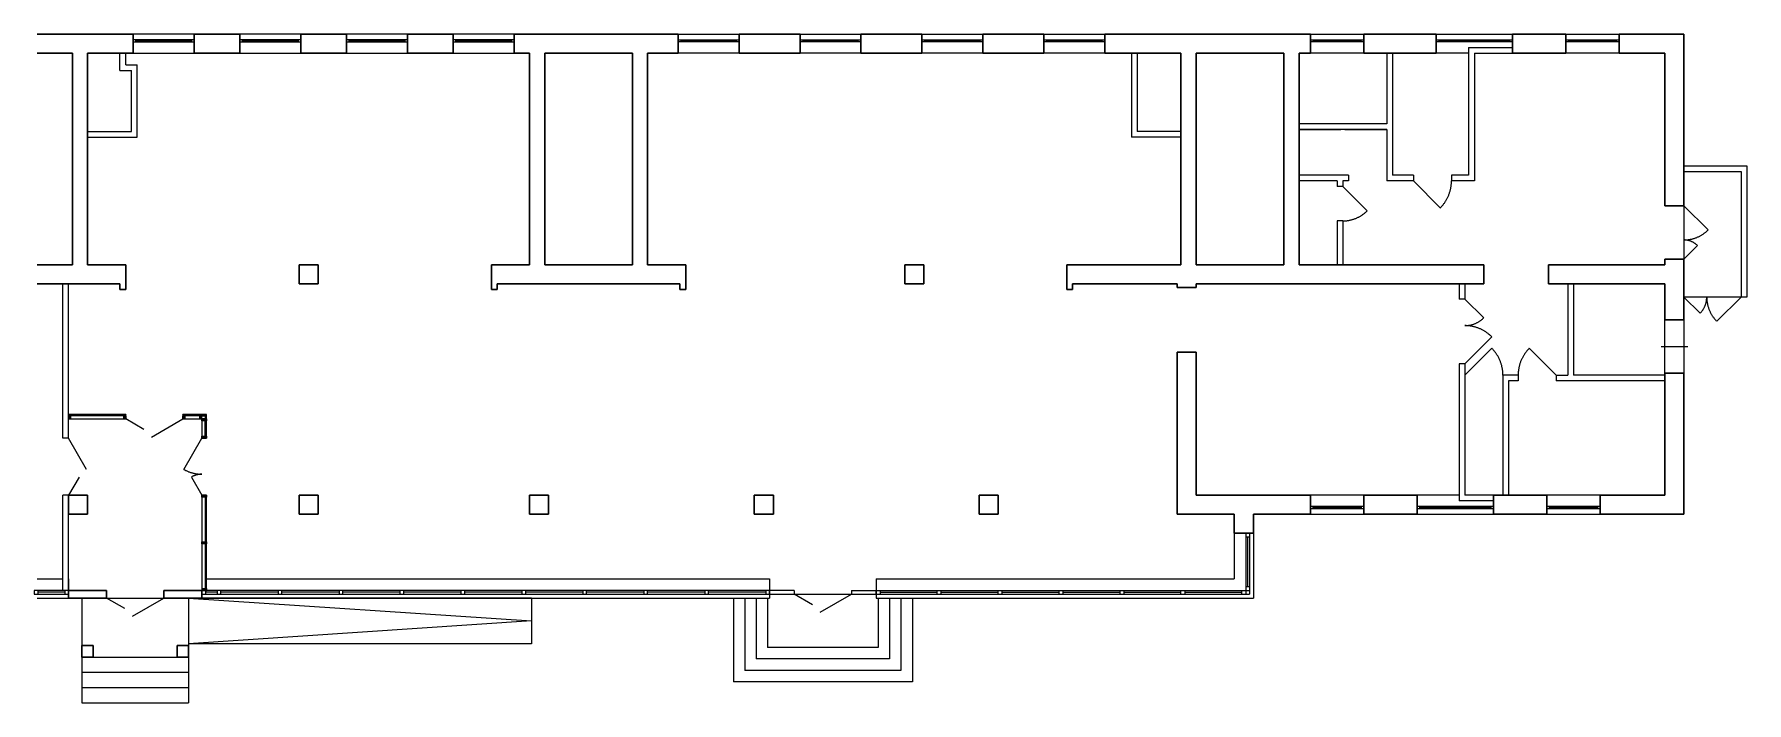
# Model space of a CAD drawing. Header units: metres. Extents: x 21.8 to 66.8, y 7.3 to 24.9.
import ezdxf

# ---------------------------------------------------------------- set-up
doc = ezdxf.new("R2010")
doc.units = ezdxf.units.M
doc.header["$MEASUREMENT"] = 0

msp = doc.modelspace()

# ---------------------------------------------------------------- linework, layer by layer
at = {"color": 18, "lineweight": 30, "true_color": 0x000000}
for p, q in [((21.911, 24.874), (24.431, 24.874)), ((24.431, 24.374), (24.431, 24.874)), ((26.031, 24.374), (26.031, 24.874)), ((27.231, 24.374), (27.231, 24.874)), ((28.831, 24.374), (28.831, 24.874)), ((30.031, 24.374), (30.031, 24.874)), ((31.631, 24.374), (31.631, 24.874)), ((32.831, 24.374), (32.831, 24.874)), ((34.431, 24.374), (34.431, 24.874)), ((34.431, 24.874), (38.731, 24.874)), ((38.731, 24.374), (38.731, 24.874)), ((40.331, 24.374), (40.331, 24.874)), ((41.931, 24.374), (41.931, 24.874)), ((43.531, 24.374), (43.531, 24.874)), ((45.131, 24.374), (45.131, 24.874)), ((46.731, 24.374), (46.731, 24.874)), ((48.331, 24.374), (48.331, 24.874)), ((52.331, 24.874), (49.931, 24.874)), ((49.931, 24.374), (49.931, 24.874)), ((55.331, 24.374), (55.331, 24.874)), ((56.731, 24.374), (56.731, 24.874)), ((58.631, 24.874), (56.731, 24.874)), ((58.631, 24.374), (58.631, 24.874)), ((60.631, 24.374), (60.631, 24.874)), ((62.031, 24.874), (60.631, 24.874)), ((62.031, 24.374), (62.031, 24.874)), ((63.431, 24.374), (63.431, 24.874)), ((65.131, 24.874), (65.131, 20.374)), ((21.911, 24.374), (22.831, 24.374)), ((22.831, 24.374), (22.831, 18.824)), ((23.231, 24.374), (23.231, 18.824)), ((23.231, 24.374), (24.431, 24.374)), ((34.431, 24.374), (34.831, 24.374)), ((35.231, 24.374), (35.231, 18.824)), ((35.231, 24.374), (37.531, 24.374)), ((37.531, 24.374), (37.531, 18.824)), ((37.931, 24.374), (37.931, 18.824)), ((38.731, 24.374), (37.931, 24.374)), ((51.931, 24.374), (49.931, 24.374)), ((51.931, 24.374), (51.931, 18.824)), ((52.331, 24.374), (52.331, 18.824)), ((54.631, 24.374), (54.631, 18.824)), ((55.031, 24.374), (55.031, 18.824)), ((58.631, 24.374), (56.731, 24.374)), ((62.031, 24.374), (60.631, 24.374)), ((64.631, 24.374), (64.631, 20.374)), ((65.131, 20.374), (64.631, 20.374)), ((65.131, 18.974), (64.631, 18.974)), ((64.631, 18.974), (64.631, 18.824)), ((65.131, 18.974), (65.131, 17.374)), ((54.631, 18.824), (52.331, 18.824)), ((59.881, 18.824), (55.031, 18.824)), ((64.631, 18.824), (61.581, 18.824)), ((51.831, 18.324), (51.831, 18.224)), ((52.331, 18.324), (52.331, 18.224)), ((59.881, 18.324), (52.331, 18.324)), ((64.631, 18.324), (61.581, 18.324)), ((64.631, 18.324), (64.631, 17.374)), ((65.131, 17.374), (64.631, 17.374)), ((51.831, 16.524), (51.831, 12.274)), ((52.331, 16.524), (52.331, 12.774)), ((65.131, 15.974), (64.631, 15.974)), ((64.631, 15.974), (64.631, 12.774)), ((55.331, 12.774), (52.331, 12.774)), ((55.331, 12.774), (55.331, 12.274)), ((56.731, 12.774), (56.731, 12.274)), ((58.131, 12.774), (56.731, 12.774)), ((58.131, 12.774), (58.131, 12.274)), ((60.131, 12.774), (60.131, 12.274)), ((61.531, 12.774), (60.131, 12.774)), ((61.531, 12.774), (61.531, 12.274)), ((64.631, 12.774), (62.931, 12.774)), ((62.931, 12.774), (62.931, 12.274)), ((53.331, 12.274), (51.831, 12.274)), ((55.331, 12.274), (53.831, 12.274)), ((53.831, 12.274), (53.831, 11.774)), ((58.131, 12.274), (56.731, 12.274)), ((61.531, 12.274), (60.131, 12.274)), ((65.131, 12.274), (62.931, 12.274))]:
    msp.add_line(p, q, dxfattribs=at)
at = {"color": 18, "linetype": 'Continuous', "lineweight": 0, "true_color": 0x000000}
for p, q in [((26.031, 24.874), (24.431, 24.874)), ((24.431, 24.874), (24.431, 24.374)), ((26.031, 24.724), (24.431, 24.724)), ((26.031, 24.374), (26.031, 24.874)), ((28.831, 24.874), (27.231, 24.874)), ((27.231, 24.874), (27.231, 24.374)), ((28.831, 24.724), (27.231, 24.724)), ((28.831, 24.374), (28.831, 24.874)), ((31.631, 24.874), (30.031, 24.874)), ((30.031, 24.874), (30.031, 24.374)), ((31.631, 24.724), (30.031, 24.724)), ((31.631, 24.374), (31.631, 24.874)), ((34.431, 24.874), (32.831, 24.874)), ((32.831, 24.874), (32.831, 24.374)), ((34.431, 24.724), (32.831, 24.724)), ((34.431, 24.374), (34.431, 24.874)), ((38.731, 24.374), (38.731, 24.874)), ((38.731, 24.874), (40.331, 24.874)), ((38.731, 24.724), (40.331, 24.724)), ((40.331, 24.874), (40.331, 24.374)), ((41.931, 24.374), (41.931, 24.874)), ((41.931, 24.874), (43.531, 24.874)), ((41.931, 24.724), (43.531, 24.724)), ((43.531, 24.874), (43.531, 24.374)), ((45.131, 24.374), (45.131, 24.874)), ((45.131, 24.874), (46.731, 24.874)), ((45.131, 24.724), (46.731, 24.724)), ((46.731, 24.874), (46.731, 24.374)), ((48.331, 24.374), (48.331, 24.874)), ((48.331, 24.874), (49.931, 24.874)), ((48.331, 24.724), (49.931, 24.724)), ((49.931, 24.874), (49.931, 24.374)), ((55.331, 24.374), (55.331, 24.874)), ((55.331, 24.874), (56.731, 24.874)), ((55.331, 24.724), (56.731, 24.724)), ((56.731, 24.874), (56.731, 24.374)), ((58.631, 24.374), (58.631, 24.874)), ((58.631, 24.874), (60.631, 24.874)), ((58.631, 24.724), (60.631, 24.724)), ((60.631, 24.724), (60.631, 24.674)), ((62.031, 24.374), (62.031, 24.874)), ((62.031, 24.874), (63.431, 24.874)), ((62.031, 24.724), (63.431, 24.724)), ((63.431, 24.874), (63.431, 24.374)), ((24.431, 24.674), (26.031, 24.674)), ((24.431, 24.374), (26.031, 24.374)), ((24.431, 24.374), (24.431, 24.374)), ((24.501, 24.699), (25.961, 24.699)), ((27.231, 24.674), (28.831, 24.674)), ((27.231, 24.374), (28.831, 24.374)), ((27.231, 24.374), (27.231, 24.374)), ((27.301, 24.699), (28.761, 24.699)), ((30.031, 24.674), (31.631, 24.674)), ((30.031, 24.374), (31.631, 24.374)), ((30.031, 24.374), (30.031, 24.374)), ((30.101, 24.699), (31.561, 24.699)), ((32.831, 24.674), (34.431, 24.674)), ((32.831, 24.374), (34.431, 24.374)), ((32.831, 24.374), (32.831, 24.374)), ((32.901, 24.699), (34.361, 24.699)), ((40.331, 24.674), (38.731, 24.674)), ((40.331, 24.374), (38.731, 24.374)), ((40.261, 24.699), (38.801, 24.699)), ((40.331, 24.374), (40.331, 24.374)), ((43.531, 24.674), (41.931, 24.674)), ((43.531, 24.374), (41.931, 24.374)), ((43.461, 24.699), (42.001, 24.699)), ((43.531, 24.374), (43.531, 24.374)), ((46.731, 24.674), (45.131, 24.674)), ((46.731, 24.374), (45.131, 24.374)), ((46.661, 24.699), (45.201, 24.699)), ((46.731, 24.374), (46.731, 24.374)), ((49.931, 24.674), (48.331, 24.674)), ((49.931, 24.374), (48.331, 24.374)), ((49.861, 24.699), (48.401, 24.699)), ((49.931, 24.374), (49.931, 24.374)), ((56.731, 24.674), (55.331, 24.674)), ((56.731, 24.374), (55.331, 24.374)), ((56.661, 24.699), (55.401, 24.699)), ((56.731, 24.374), (56.731, 24.374)), ((60.631, 24.674), (58.631, 24.674)), ((59.481, 24.374), (58.631, 24.374)), ((60.561, 24.699), (58.701, 24.699)), ((60.631, 24.674), (60.631, 24.674)), ((63.431, 24.674), (62.031, 24.674)), ((63.431, 24.374), (62.031, 24.374)), ((63.361, 24.699), (62.101, 24.699)), ((63.431, 24.374), (63.431, 24.374)), ((55.031, 22.374), (56.131, 22.374)), ((56.231, 22.374), (57.331, 22.374)), ((65.131, 20.374), (65.131, 18.974)), ((64.631, 17.374), (65.131, 17.374)), ((64.631, 15.974), (64.631, 17.374)), ((64.631, 17.374), (64.631, 17.374)), ((65.131, 17.374), (65.131, 15.974)), ((64.531, 16.674), (65.231, 16.674)), ((65.131, 15.974), (64.631, 15.974)), ((22.731, 14.894), (22.731, 14.774)), ((24.231, 14.894), (22.731, 14.894)), ((22.731, 14.894), (22.731, 14.894)), ((24.231, 14.774), (24.231, 14.894)), ((26.351, 14.894), (25.731, 14.894)), ((25.731, 14.894), (25.731, 14.774)), ((26.351, 14.274), (26.351, 14.894)), ((22.731, 14.774), (24.231, 14.774)), ((25.731, 14.774), (26.231, 14.774)), ((26.231, 14.774), (26.231, 14.274)), ((26.231, 14.274), (26.351, 14.274)), ((26.231, 12.774), (26.231, 10.074)), ((26.351, 12.774), (26.231, 12.774)), ((26.351, 10.274), (26.351, 12.774)), ((26.351, 12.774), (26.351, 12.774)), ((56.731, 12.774), (55.331, 12.774)), ((55.331, 12.774), (55.331, 12.274)), ((56.731, 12.274), (56.731, 12.774)), ((56.731, 12.774), (56.731, 12.774)), ((59.231, 12.774), (58.131, 12.774)), ((58.131, 12.774), (58.131, 12.274)), ((62.931, 12.774), (61.531, 12.774)), ((61.531, 12.774), (61.531, 12.274)), ((62.931, 12.274), (62.931, 12.774)), ((62.931, 12.774), (62.931, 12.774)), ((56.731, 12.474), (55.331, 12.474)), ((55.331, 12.424), (56.731, 12.424)), ((55.331, 12.274), (56.731, 12.274)), ((56.661, 12.449), (55.401, 12.449)), ((60.131, 12.474), (58.131, 12.474)), ((58.131, 12.424), (60.131, 12.424)), ((58.131, 12.274), (60.131, 12.274)), ((60.061, 12.449), (58.201, 12.449)), ((60.131, 12.424), (60.131, 12.474)), ((60.131, 12.474), (60.131, 12.474)), ((62.931, 12.474), (61.531, 12.474)), ((61.531, 12.424), (62.931, 12.424)), ((61.531, 12.274), (62.931, 12.274)), ((62.861, 12.449), (61.601, 12.449)), ((53.331, 11.774), (53.331, 10.574)), ((53.831, 11.774), (53.831, 10.074)), ((21.911, 10.574), (22.581, 10.574)), ((22.731, 10.574), (22.731, 10.074)), ((26.351, 10.574), (41.131, 10.574)), ((41.131, 10.574), (41.131, 10.074)), ((43.931, 10.574), (53.331, 10.574)), ((43.931, 10.574), (43.931, 10.074)), ((21.911, 10.074), (41.131, 10.074)), ((26.231, 10.274), (26.351, 10.274)), ((40.481, 10.074), (40.481, 8.174)), ((40.781, 10.074), (40.781, 8.474)), ((41.781, 10.274), (41.781, 10.174)), ((41.781, 10.174), (43.281, 10.174)), ((43.281, 10.274), (43.281, 10.174)), ((43.931, 10.074), (53.831, 10.074)), ((44.281, 10.074), (44.281, 8.474)), ((44.581, 10.074), (44.581, 8.174)), ((23.081, 8.124), (25.881, 8.124)), ((44.581, 8.174), (40.481, 8.174)), ((44.281, 8.474), (40.781, 8.474)), ((23.081, 7.724), (25.881, 7.724))]:
    msp.add_line(p, q, dxfattribs=at)
at = {"color": 18, "linetype": 'Continuous', "lineweight": 13, "true_color": 0x000000}
for p, q in [((24.501, 24.724), (24.431, 24.724)), ((24.431, 24.724), (24.431, 24.674)), ((24.501, 24.674), (24.501, 24.724)), ((26.031, 24.724), (25.961, 24.724)), ((25.961, 24.724), (25.961, 24.674)), ((26.031, 24.674), (26.031, 24.724)), ((27.301, 24.724), (27.231, 24.724)), ((27.231, 24.724), (27.231, 24.674)), ((27.301, 24.674), (27.301, 24.724)), ((28.831, 24.724), (28.761, 24.724)), ((28.761, 24.724), (28.761, 24.674)), ((28.831, 24.674), (28.831, 24.724)), ((30.101, 24.724), (30.031, 24.724)), ((30.031, 24.724), (30.031, 24.674)), ((30.101, 24.674), (30.101, 24.724)), ((31.631, 24.724), (31.561, 24.724)), ((31.561, 24.724), (31.561, 24.674)), ((31.631, 24.674), (31.631, 24.724)), ((32.901, 24.724), (32.831, 24.724)), ((32.831, 24.724), (32.831, 24.674)), ((32.901, 24.674), (32.901, 24.724)), ((34.431, 24.724), (34.361, 24.724)), ((34.361, 24.724), (34.361, 24.674)), ((34.431, 24.674), (34.431, 24.724)), ((38.731, 24.674), (38.731, 24.724)), ((38.731, 24.724), (38.801, 24.724)), ((38.801, 24.724), (38.801, 24.674)), ((40.261, 24.674), (40.261, 24.724)), ((40.261, 24.724), (40.331, 24.724)), ((40.331, 24.724), (40.331, 24.674)), ((41.931, 24.674), (41.931, 24.724)), ((41.931, 24.724), (42.001, 24.724)), ((42.001, 24.724), (42.001, 24.674)), ((43.461, 24.674), (43.461, 24.724)), ((43.461, 24.724), (43.531, 24.724)), ((43.531, 24.724), (43.531, 24.674)), ((45.131, 24.674), (45.131, 24.724)), ((45.131, 24.724), (45.201, 24.724)), ((45.201, 24.724), (45.201, 24.674)), ((46.661, 24.674), (46.661, 24.724)), ((46.661, 24.724), (46.731, 24.724)), ((46.731, 24.724), (46.731, 24.674)), ((48.331, 24.674), (48.331, 24.724)), ((48.331, 24.724), (48.401, 24.724)), ((48.401, 24.724), (48.401, 24.674)), ((49.861, 24.674), (49.861, 24.724)), ((49.861, 24.724), (49.931, 24.724)), ((49.931, 24.724), (49.931, 24.674)), ((55.331, 24.674), (55.331, 24.724)), ((55.331, 24.724), (55.401, 24.724)), ((55.401, 24.724), (55.401, 24.674)), ((56.661, 24.674), (56.661, 24.724)), ((56.661, 24.724), (56.731, 24.724)), ((56.731, 24.724), (56.731, 24.674)), ((58.631, 24.674), (58.631, 24.724)), ((58.631, 24.724), (58.701, 24.724)), ((58.701, 24.724), (58.701, 24.674)), ((60.561, 24.674), (60.561, 24.724)), ((60.561, 24.724), (60.631, 24.724)), ((60.631, 24.724), (60.631, 24.674)), ((62.031, 24.674), (62.031, 24.724)), ((62.031, 24.724), (62.101, 24.724)), ((62.101, 24.724), (62.101, 24.674)), ((63.361, 24.674), (63.361, 24.724)), ((63.361, 24.724), (63.431, 24.724)), ((63.431, 24.724), (63.431, 24.674)), ((24.081, 23.924), (24.081, 24.374)), ((24.231, 24.074), (24.231, 24.374)), ((24.431, 24.674), (24.501, 24.674)), ((24.431, 24.674), (24.431, 24.674)), ((25.961, 24.674), (26.031, 24.674)), ((25.961, 24.674), (25.961, 24.674)), ((27.231, 24.674), (27.301, 24.674)), ((27.231, 24.674), (27.231, 24.674)), ((28.761, 24.674), (28.831, 24.674)), ((28.761, 24.674), (28.761, 24.674)), ((30.031, 24.674), (30.101, 24.674)), ((30.031, 24.674), (30.031, 24.674)), ((31.561, 24.674), (31.631, 24.674)), ((31.561, 24.674), (31.561, 24.674)), ((32.831, 24.674), (32.901, 24.674)), ((32.831, 24.674), (32.831, 24.674)), ((34.361, 24.674), (34.431, 24.674)), ((34.361, 24.674), (34.361, 24.674)), ((38.801, 24.674), (38.731, 24.674)), ((38.801, 24.674), (38.801, 24.674)), ((40.331, 24.674), (40.261, 24.674)), ((40.331, 24.674), (40.331, 24.674)), ((42.001, 24.674), (41.931, 24.674)), ((42.001, 24.674), (42.001, 24.674)), ((43.531, 24.674), (43.461, 24.674)), ((43.531, 24.674), (43.531, 24.674)), ((45.201, 24.674), (45.131, 24.674)), ((45.201, 24.674), (45.201, 24.674)), ((46.731, 24.674), (46.661, 24.674)), ((46.731, 24.674), (46.731, 24.674)), ((48.401, 24.674), (48.331, 24.674)), ((48.401, 24.674), (48.401, 24.674)), ((49.931, 24.674), (49.861, 24.674)), ((49.931, 24.674), (49.931, 24.674)), ((50.631, 24.374), (50.631, 22.174)), ((50.781, 24.374), (50.781, 22.324)), ((55.401, 24.674), (55.331, 24.674)), ((55.401, 24.674), (55.401, 24.674)), ((56.731, 24.674), (56.661, 24.674)), ((56.731, 24.674), (56.731, 24.674)), ((58.701, 24.674), (58.631, 24.674)), ((58.701, 24.674), (58.701, 24.674)), ((59.481, 24.524), (59.481, 21.174)), ((59.481, 24.524), (60.631, 24.524)), ((59.631, 24.374), (59.631, 21.024)), ((59.631, 24.374), (60.631, 24.374)), ((60.631, 24.674), (60.561, 24.674)), ((60.631, 24.674), (60.631, 24.674)), ((62.101, 24.674), (62.031, 24.674)), ((62.101, 24.674), (62.101, 24.674)), ((63.431, 24.674), (63.361, 24.674)), ((63.431, 24.674), (63.431, 24.674)), ((24.081, 23.924), (24.381, 23.924)), ((24.231, 24.074), (24.531, 24.074)), ((24.381, 22.324), (24.381, 23.924)), ((24.531, 22.174), (24.531, 24.074)), ((57.331, 22.524), (55.031, 22.524)), ((23.231, 22.324), (24.381, 22.324)), ((23.231, 22.174), (24.531, 22.174)), ((51.931, 22.174), (50.631, 22.174)), ((51.931, 22.324), (50.781, 22.324)), ((57.331, 22.374), (55.031, 22.374)), ((56.331, 21.174), (55.031, 21.174)), ((56.331, 21.174), (56.331, 21.024)), ((58.031, 21.174), (57.481, 21.174)), ((58.031, 21.174), (58.031, 21.024)), ((59.481, 21.174), (59.031, 21.174)), ((59.031, 21.174), (59.031, 21.024)), ((65.131, 21.424), (66.781, 21.424)), ((65.131, 21.274), (66.631, 21.274)), ((66.631, 21.274), (66.631, 17.974)), ((66.781, 21.424), (66.781, 17.974)), ((56.031, 21.024), (55.031, 21.024)), ((56.031, 21.024), (56.031, 20.874)), ((56.181, 20.874), (56.031, 20.874)), ((56.181, 21.024), (56.181, 20.874)), ((56.331, 21.024), (56.181, 21.024)), ((56.181, 20.874), (56.818, 20.238)), ((58.031, 21.024), (57.331, 21.024)), ((58.031, 21.024), (58.738, 20.317)), ((58.965, 20.667), (58.972, 20.684)), ((58.972, 20.684), (58.978, 20.702)), ((58.978, 20.702), (58.983, 20.719)), ((58.983, 20.719), (58.989, 20.736)), ((58.989, 20.736), (58.994, 20.754)), ((58.994, 20.754), (58.999, 20.772)), ((58.999, 20.772), (59.003, 20.789)), ((59.003, 20.789), (59.007, 20.807)), ((59.007, 20.807), (59.011, 20.825)), ((59.011, 20.825), (59.015, 20.843)), ((59.015, 20.843), (59.018, 20.861)), ((59.018, 20.861), (59.021, 20.879)), ((59.021, 20.879), (59.023, 20.897)), ((59.023, 20.897), (59.025, 20.915)), ((59.025, 20.915), (59.027, 20.933)), ((59.027, 20.933), (59.029, 20.951)), ((59.029, 20.951), (59.03, 20.97)), ((59.03, 20.97), (59.031, 20.988)), ((59.631, 21.024), (59.031, 21.024)), ((59.031, 21.006), (59.031, 21.024)), ((59.031, 20.988), (59.031, 21.006)), ((56.805, 20.226), (56.818, 20.238)), ((58.738, 20.317), (58.751, 20.33)), ((58.751, 20.33), (58.764, 20.344)), ((58.764, 20.344), (58.776, 20.357)), ((58.776, 20.357), (58.788, 20.371)), ((58.788, 20.371), (58.8, 20.385)), ((58.8, 20.385), (58.812, 20.399)), ((58.812, 20.399), (58.823, 20.413)), ((58.823, 20.413), (58.834, 20.428)), ((58.834, 20.428), (58.845, 20.443)), ((58.845, 20.443), (58.855, 20.458)), ((58.855, 20.458), (58.865, 20.473)), ((58.865, 20.473), (58.875, 20.488)), ((58.875, 20.488), (58.885, 20.504)), ((58.885, 20.504), (58.894, 20.519)), ((58.894, 20.519), (58.903, 20.535)), ((58.903, 20.535), (58.912, 20.551)), ((58.912, 20.551), (58.921, 20.567)), ((58.921, 20.567), (58.929, 20.584)), ((58.929, 20.584), (58.937, 20.6)), ((58.937, 20.6), (58.944, 20.617)), ((58.944, 20.617), (58.952, 20.633)), ((58.952, 20.633), (58.959, 20.65)), ((58.959, 20.65), (58.965, 20.667)), ((65.131, 20.374), (65.768, 19.738)), ((56.181, 19.974), (56.031, 19.974)), ((56.031, 19.974), (56.031, 18.824)), ((56.181, 19.974), (56.199, 19.975)), ((56.181, 19.974), (56.181, 18.824)), ((56.199, 19.975), (56.216, 19.975)), ((56.216, 19.975), (56.233, 19.976)), ((56.233, 19.976), (56.25, 19.977)), ((56.25, 19.977), (56.267, 19.979)), ((56.267, 19.979), (56.285, 19.98)), ((56.285, 19.98), (56.302, 19.983)), ((56.302, 19.983), (56.319, 19.985)), ((56.319, 19.985), (56.336, 19.988)), ((56.336, 19.988), (56.353, 19.991)), ((56.353, 19.991), (56.37, 19.994)), ((56.37, 19.994), (56.386, 19.998)), ((56.386, 19.998), (56.403, 20.002)), ((56.403, 20.002), (56.42, 20.007)), ((56.42, 20.007), (56.436, 20.011)), ((56.436, 20.011), (56.453, 20.016)), ((56.453, 20.016), (56.469, 20.022)), ((56.469, 20.022), (56.486, 20.027)), ((56.486, 20.027), (56.502, 20.033)), ((56.502, 20.033), (56.518, 20.04)), ((56.518, 20.04), (56.534, 20.046)), ((56.534, 20.046), (56.549, 20.053)), ((56.549, 20.053), (56.565, 20.06)), ((56.565, 20.06), (56.581, 20.068)), ((56.581, 20.068), (56.596, 20.076)), ((56.596, 20.076), (56.611, 20.084)), ((56.611, 20.084), (56.626, 20.092)), ((56.626, 20.092), (56.641, 20.101)), ((56.641, 20.101), (56.656, 20.11)), ((56.656, 20.11), (56.671, 20.119)), ((56.671, 20.119), (56.685, 20.129)), ((56.685, 20.129), (56.699, 20.138)), ((56.699, 20.138), (56.713, 20.148)), ((56.713, 20.148), (56.727, 20.159)), ((56.727, 20.159), (56.741, 20.169)), ((56.741, 20.169), (56.754, 20.18)), ((56.754, 20.18), (56.767, 20.191)), ((56.767, 20.191), (56.78, 20.203)), ((56.78, 20.203), (56.793, 20.214)), ((56.793, 20.214), (56.805, 20.226)), ((65.131, 19.474), (65.149, 19.475)), ((65.144, 19.474), (65.131, 19.474)), ((65.157, 19.474), (65.144, 19.474)), ((65.149, 19.475), (65.166, 19.475)), ((65.169, 19.473), (65.157, 19.474)), ((65.166, 19.475), (65.183, 19.476)), ((65.182, 19.472), (65.169, 19.473)), ((65.194, 19.47), (65.182, 19.472)), ((65.183, 19.476), (65.2, 19.477)), ((65.207, 19.469), (65.194, 19.47)), ((65.2, 19.477), (65.217, 19.479)), ((65.22, 19.467), (65.207, 19.469)), ((65.217, 19.479), (65.235, 19.48)), ((65.232, 19.464), (65.22, 19.467)), ((65.244, 19.462), (65.232, 19.464)), ((65.235, 19.48), (65.252, 19.483)), ((65.257, 19.459), (65.244, 19.462)), ((65.252, 19.483), (65.269, 19.485)), ((65.269, 19.455), (65.257, 19.459)), ((65.269, 19.485), (65.286, 19.488)), ((65.281, 19.452), (65.269, 19.455)), ((65.293, 19.448), (65.281, 19.452)), ((65.286, 19.488), (65.303, 19.491)), ((65.305, 19.443), (65.293, 19.448)), ((65.303, 19.491), (65.32, 19.494)), ((65.317, 19.439), (65.305, 19.443)), ((65.328, 19.434), (65.317, 19.439)), ((65.32, 19.494), (65.336, 19.498)), ((65.34, 19.429), (65.328, 19.434)), ((65.336, 19.498), (65.353, 19.502)), ((65.352, 19.423), (65.34, 19.429)), ((65.363, 19.418), (65.352, 19.423)), ((65.353, 19.502), (65.37, 19.507)), ((65.374, 19.412), (65.363, 19.418)), ((65.37, 19.507), (65.386, 19.511)), ((65.385, 19.405), (65.374, 19.412)), ((65.396, 19.399), (65.385, 19.405)), ((65.386, 19.511), (65.403, 19.516)), ((65.406, 19.392), (65.396, 19.399)), ((65.403, 19.516), (65.419, 19.522)), ((65.417, 19.385), (65.406, 19.392)), ((65.427, 19.377), (65.417, 19.385)), ((65.419, 19.522), (65.436, 19.527)), ((65.437, 19.37), (65.427, 19.377)), ((65.436, 19.527), (65.452, 19.533)), ((65.447, 19.362), (65.437, 19.37)), ((65.457, 19.354), (65.447, 19.362)), ((65.452, 19.533), (65.468, 19.54)), ((65.467, 19.345), (65.457, 19.354)), ((65.476, 19.337), (65.467, 19.345)), ((65.468, 19.54), (65.484, 19.546)), ((65.485, 19.328), (65.476, 19.337)), ((65.484, 19.546), (65.499, 19.553)), ((65.499, 19.553), (65.515, 19.56)), ((65.515, 19.56), (65.531, 19.568)), ((65.531, 19.568), (65.546, 19.576)), ((65.546, 19.576), (65.561, 19.584)), ((65.561, 19.584), (65.576, 19.592)), ((65.576, 19.592), (65.591, 19.601)), ((65.591, 19.601), (65.606, 19.61)), ((65.606, 19.61), (65.621, 19.619)), ((65.621, 19.619), (65.635, 19.629)), ((65.635, 19.629), (65.649, 19.638)), ((65.649, 19.638), (65.663, 19.648)), ((65.663, 19.648), (65.677, 19.659)), ((65.677, 19.659), (65.691, 19.669)), ((65.691, 19.669), (65.704, 19.68)), ((65.704, 19.68), (65.717, 19.691)), ((65.717, 19.691), (65.73, 19.703)), ((65.73, 19.703), (65.743, 19.714)), ((65.743, 19.714), (65.755, 19.726)), ((65.755, 19.726), (65.768, 19.738)), ((65.131, 18.974), (65.485, 19.328)), ((22.581, 14.274), (22.581, 18.324)), ((22.731, 14.274), (22.731, 18.324)), ((59.231, 18.324), (59.231, 17.924)), ((59.381, 18.324), (59.381, 17.924)), ((62.081, 18.324), (62.081, 15.924)), ((62.231, 18.324), (62.231, 15.924)), ((59.381, 17.924), (59.231, 17.924)), ((59.381, 17.924), (59.876, 17.43)), ((65.131, 17.974), (65.556, 17.55)), ((66.781, 17.974), (65.131, 17.974)), ((65.556, 17.55), (65.565, 17.56)), ((65.565, 17.56), (65.575, 17.57)), ((65.575, 17.57), (65.584, 17.581)), ((65.584, 17.581), (65.593, 17.591)), ((65.593, 17.591), (65.602, 17.602)), ((65.602, 17.602), (65.61, 17.613)), ((65.61, 17.613), (65.618, 17.624)), ((65.618, 17.624), (65.626, 17.635)), ((65.626, 17.635), (65.634, 17.647)), ((65.634, 17.647), (65.641, 17.659)), ((65.641, 17.659), (65.649, 17.67)), ((65.649, 17.67), (65.655, 17.683)), ((65.655, 17.683), (65.662, 17.695)), ((65.662, 17.695), (65.668, 17.707)), ((65.668, 17.707), (65.674, 17.72)), ((65.674, 17.72), (65.68, 17.732)), ((65.68, 17.732), (65.686, 17.745)), ((65.686, 17.745), (65.691, 17.758)), ((65.691, 17.758), (65.696, 17.771)), ((65.696, 17.771), (65.7, 17.784)), ((65.7, 17.784), (65.704, 17.797)), ((65.704, 17.797), (65.708, 17.81)), ((65.708, 17.81), (65.712, 17.824)), ((65.712, 17.824), (65.715, 17.837)), ((65.715, 17.837), (65.718, 17.851)), ((65.718, 17.851), (65.721, 17.864)), ((65.721, 17.864), (65.723, 17.878)), ((65.723, 17.878), (65.726, 17.892)), ((65.726, 17.892), (65.727, 17.905)), ((65.727, 17.905), (65.729, 17.919)), ((65.729, 17.919), (65.73, 17.933)), ((65.73, 17.933), (65.731, 17.947)), ((65.731, 17.974), (65.731, 17.957)), ((65.731, 17.961), (65.731, 17.974)), ((65.731, 17.947), (65.731, 17.961)), ((65.731, 17.957), (65.732, 17.94)), ((65.732, 17.94), (65.733, 17.923)), ((65.733, 17.923), (65.734, 17.906)), ((65.734, 17.906), (65.735, 17.888)), ((65.735, 17.888), (65.737, 17.871)), ((65.737, 17.871), (65.739, 17.854)), ((65.739, 17.854), (65.742, 17.837)), ((65.742, 17.837), (65.745, 17.82)), ((65.745, 17.82), (65.748, 17.803)), ((65.748, 17.803), (65.751, 17.786)), ((65.751, 17.786), (65.755, 17.769)), ((65.755, 17.769), (65.759, 17.753)), ((65.759, 17.753), (65.763, 17.736)), ((65.763, 17.736), (65.768, 17.719)), ((65.768, 17.719), (65.773, 17.703)), ((65.773, 17.703), (65.779, 17.687)), ((65.779, 17.687), (65.784, 17.67)), ((65.784, 17.67), (65.79, 17.654)), ((65.79, 17.654), (65.797, 17.638)), ((65.797, 17.638), (65.803, 17.622)), ((65.803, 17.622), (65.81, 17.606)), ((65.81, 17.606), (65.817, 17.591)), ((65.817, 17.591), (65.825, 17.575)), ((65.825, 17.575), (65.833, 17.56)), ((65.833, 17.56), (65.841, 17.545)), ((65.841, 17.545), (65.849, 17.529)), ((66.631, 17.974), (65.995, 17.338)), ((59.381, 17.224), (59.397, 17.225)), ((59.4, 17.224), (59.381, 17.224)), ((59.397, 17.225), (59.412, 17.225)), ((59.418, 17.224), (59.4, 17.224)), ((59.412, 17.225), (59.427, 17.226)), ((59.436, 17.223), (59.418, 17.224)), ((59.427, 17.226), (59.442, 17.227)), ((59.454, 17.222), (59.436, 17.223)), ((59.442, 17.227), (59.458, 17.229)), ((59.473, 17.22), (59.454, 17.222)), ((59.458, 17.229), (59.473, 17.23)), ((59.473, 17.23), (59.488, 17.233)), ((59.491, 17.218), (59.473, 17.22)), ((59.488, 17.233), (59.503, 17.235)), ((59.509, 17.216), (59.491, 17.218)), ((59.503, 17.235), (59.518, 17.238)), ((59.527, 17.214), (59.509, 17.216)), ((59.518, 17.238), (59.533, 17.241)), ((59.545, 17.211), (59.527, 17.214)), ((59.533, 17.241), (59.548, 17.245)), ((59.563, 17.208), (59.545, 17.211)), ((59.548, 17.245), (59.562, 17.248)), ((59.562, 17.248), (59.577, 17.252)), ((59.581, 17.204), (59.563, 17.208)), ((59.577, 17.252), (59.592, 17.257)), ((59.599, 17.201), (59.581, 17.204)), ((59.592, 17.257), (59.606, 17.262)), ((59.617, 17.196), (59.599, 17.201)), ((59.606, 17.262), (59.621, 17.267)), ((59.634, 17.192), (59.617, 17.196)), ((59.621, 17.267), (59.635, 17.272)), ((59.652, 17.187), (59.634, 17.192)), ((59.635, 17.272), (59.649, 17.278)), ((59.649, 17.278), (59.663, 17.284)), ((59.669, 17.182), (59.652, 17.187)), ((59.663, 17.284), (59.677, 17.29)), ((59.687, 17.177), (59.669, 17.182)), ((59.677, 17.29), (59.691, 17.297)), ((59.704, 17.171), (59.687, 17.177)), ((59.691, 17.297), (59.705, 17.304)), ((59.721, 17.165), (59.704, 17.171)), ((59.705, 17.304), (59.718, 17.311)), ((59.718, 17.311), (59.731, 17.318)), ((59.739, 17.158), (59.721, 17.165)), ((59.731, 17.318), (59.744, 17.326)), ((59.756, 17.152), (59.739, 17.158)), ((59.744, 17.326), (59.757, 17.334)), ((59.772, 17.145), (59.756, 17.152)), ((59.757, 17.334), (59.77, 17.342)), ((59.77, 17.342), (59.783, 17.351)), ((59.789, 17.138), (59.772, 17.145)), ((59.783, 17.351), (59.795, 17.36)), ((59.806, 17.13), (59.789, 17.138)), ((59.795, 17.36), (59.807, 17.369)), ((59.822, 17.122), (59.806, 17.13)), ((59.807, 17.369), (59.819, 17.379)), ((59.819, 17.379), (59.831, 17.388)), ((59.839, 17.114), (59.822, 17.122)), ((59.831, 17.388), (59.843, 17.398)), ((59.855, 17.105), (59.839, 17.114)), ((59.843, 17.398), (59.854, 17.408)), ((59.854, 17.408), (59.865, 17.419)), ((59.871, 17.097), (59.855, 17.105)), ((59.865, 17.419), (59.876, 17.43)), ((59.887, 17.087), (59.871, 17.097)), ((59.902, 17.078), (59.887, 17.087)), ((65.849, 17.529), (65.858, 17.515)), ((65.858, 17.515), (65.867, 17.5)), ((65.867, 17.5), (65.876, 17.485)), ((65.876, 17.485), (65.885, 17.471)), ((65.885, 17.471), (65.895, 17.457)), ((65.895, 17.457), (65.905, 17.443)), ((65.905, 17.443), (65.916, 17.429)), ((65.916, 17.429), (65.926, 17.415)), ((65.926, 17.415), (65.937, 17.402)), ((65.937, 17.402), (65.948, 17.389)), ((65.948, 17.389), (65.959, 17.376)), ((65.959, 17.376), (65.971, 17.363)), ((65.971, 17.363), (65.983, 17.35)), ((65.983, 17.35), (65.995, 17.338)), ((59.381, 16.224), (60.088, 16.932)), ((59.381, 15.924), (60.088, 16.632)), ((59.918, 17.068), (59.902, 17.078)), ((59.933, 17.058), (59.918, 17.068)), ((59.948, 17.048), (59.933, 17.058)), ((59.963, 17.038), (59.948, 17.048)), ((59.978, 17.027), (59.963, 17.038)), ((59.992, 17.016), (59.978, 17.027)), ((60.007, 17.005), (59.992, 17.016)), ((60.021, 16.993), (60.007, 17.005)), ((60.035, 16.981), (60.021, 16.993)), ((60.049, 16.969), (60.035, 16.981)), ((60.062, 16.957), (60.049, 16.969)), ((60.075, 16.944), (60.062, 16.957)), ((60.088, 16.932), (60.075, 16.944)), ((60.101, 16.619), (60.088, 16.632)), ((61.074, 16.632), (61.061, 16.619)), ((61.781, 15.924), (61.074, 16.632)), ((59.381, 16.224), (59.231, 16.224)), ((59.231, 16.224), (59.231, 12.624)), ((59.381, 16.224), (59.381, 12.774)), ((60.114, 16.605), (60.101, 16.619)), ((60.126, 16.592), (60.114, 16.605)), ((60.138, 16.578), (60.126, 16.592)), ((60.15, 16.564), (60.138, 16.578)), ((60.162, 16.55), (60.15, 16.564)), ((60.173, 16.536), (60.162, 16.55)), ((60.184, 16.521), (60.173, 16.536)), ((60.195, 16.506), (60.184, 16.521)), ((60.205, 16.491), (60.195, 16.506)), ((60.215, 16.476), (60.205, 16.491)), ((60.225, 16.461), (60.215, 16.476)), ((60.235, 16.445), (60.225, 16.461)), ((60.244, 16.43), (60.235, 16.445)), ((60.253, 16.414), (60.244, 16.43)), ((60.262, 16.398), (60.253, 16.414)), ((60.271, 16.382), (60.262, 16.398)), ((60.279, 16.365), (60.271, 16.382)), ((60.287, 16.349), (60.279, 16.365)), ((60.294, 16.332), (60.287, 16.349)), ((60.302, 16.316), (60.294, 16.332)), ((60.309, 16.299), (60.302, 16.316)), ((60.315, 16.282), (60.309, 16.299)), ((60.322, 16.265), (60.315, 16.282)), ((60.328, 16.247), (60.322, 16.265)), ((60.333, 16.23), (60.328, 16.247)), ((60.339, 16.213), (60.333, 16.23)), ((60.344, 16.195), (60.339, 16.213)), ((60.349, 16.177), (60.344, 16.195)), ((60.819, 16.195), (60.814, 16.177)), ((60.824, 16.213), (60.819, 16.195)), ((60.829, 16.23), (60.824, 16.213)), ((60.835, 16.247), (60.829, 16.23)), ((60.841, 16.265), (60.835, 16.247)), ((60.847, 16.282), (60.841, 16.265)), ((60.854, 16.299), (60.847, 16.282)), ((60.861, 16.316), (60.854, 16.299)), ((60.868, 16.332), (60.861, 16.316)), ((60.876, 16.349), (60.868, 16.332)), ((60.884, 16.365), (60.876, 16.349)), ((60.892, 16.382), (60.884, 16.365)), ((60.9, 16.398), (60.892, 16.382)), ((60.909, 16.414), (60.9, 16.398)), ((60.918, 16.43), (60.909, 16.414)), ((60.928, 16.445), (60.918, 16.43)), ((60.937, 16.461), (60.928, 16.445)), ((60.947, 16.476), (60.937, 16.461)), ((60.958, 16.491), (60.947, 16.476)), ((60.968, 16.506), (60.958, 16.491)), ((60.979, 16.521), (60.968, 16.506)), ((60.99, 16.536), (60.979, 16.521)), ((61.001, 16.55), (60.99, 16.536)), ((61.013, 16.564), (61.001, 16.55)), ((61.024, 16.578), (61.013, 16.564)), ((61.037, 16.592), (61.024, 16.578)), ((61.049, 16.605), (61.037, 16.592)), ((61.061, 16.619), (61.049, 16.605)), ((60.353, 16.16), (60.349, 16.177)), ((60.357, 16.142), (60.353, 16.16)), ((60.361, 16.124), (60.357, 16.142)), ((60.365, 16.106), (60.361, 16.124)), ((60.368, 16.088), (60.365, 16.106)), ((60.371, 16.07), (60.368, 16.088)), ((60.373, 16.052), (60.371, 16.07)), ((60.375, 16.034), (60.373, 16.052)), ((60.377, 16.016), (60.375, 16.034)), ((60.379, 15.997), (60.377, 16.016)), ((60.38, 15.979), (60.379, 15.997)), ((60.381, 15.961), (60.38, 15.979)), ((60.381, 15.943), (60.381, 15.961)), ((60.381, 15.924), (60.381, 15.943)), ((60.781, 15.924), (60.381, 15.924)), ((60.381, 15.924), (60.381, 12.774)), ((60.781, 15.774), (60.531, 15.774)), ((60.531, 15.774), (60.531, 12.774)), ((60.782, 15.961), (60.781, 15.943)), ((60.781, 15.943), (60.781, 15.924)), ((60.781, 15.924), (60.781, 15.774)), ((60.783, 15.979), (60.782, 15.961)), ((60.784, 15.997), (60.783, 15.979)), ((60.785, 16.016), (60.784, 15.997)), ((60.787, 16.034), (60.785, 16.016)), ((60.789, 16.052), (60.787, 16.034)), ((60.792, 16.07), (60.789, 16.052)), ((60.795, 16.088), (60.792, 16.07)), ((60.798, 16.106), (60.795, 16.088)), ((60.801, 16.124), (60.798, 16.106)), ((60.805, 16.142), (60.801, 16.124)), ((60.809, 16.16), (60.805, 16.142)), ((60.814, 16.177), (60.809, 16.16)), ((61.781, 15.924), (61.781, 15.774)), ((61.781, 15.924), (62.081, 15.924)), ((64.631, 15.774), (61.781, 15.774)), ((64.631, 15.924), (62.231, 15.924)), ((22.756, 14.774), (22.756, 14.894)), ((22.771, 14.859), (22.771, 14.884)), ((24.191, 14.859), (22.771, 14.859)), ((24.206, 14.774), (24.206, 14.894)), ((25.756, 14.774), (25.756, 14.894)), ((25.771, 14.859), (25.771, 14.884)), ((26.191, 14.859), (25.771, 14.859)), ((26.206, 14.774), (26.206, 14.894)), ((26.221, 14.884), (26.221, 14.859)), ((26.221, 14.859), (26.316, 14.859)), ((26.316, 14.859), (26.316, 14.764)), ((26.231, 14.749), (26.351, 14.749)), ((26.316, 14.764), (26.341, 14.764)), ((26.316, 14.314), (26.316, 14.734)), ((26.316, 14.734), (26.341, 14.734)), ((22.731, 14.274), (22.581, 14.274)), ((26.231, 14.299), (26.351, 14.299)), ((25.756, 13.452), (25.772, 13.443)), ((25.772, 13.443), (25.787, 13.435)), ((25.787, 13.435), (25.803, 13.426)), ((25.803, 13.426), (25.819, 13.419)), ((25.819, 13.419), (25.835, 13.411)), ((25.835, 13.411), (25.851, 13.404)), ((25.851, 13.404), (25.868, 13.397)), ((25.868, 13.397), (25.884, 13.39)), ((25.884, 13.39), (25.901, 13.384)), ((25.901, 13.384), (25.918, 13.378)), ((25.918, 13.378), (25.934, 13.372)), ((25.934, 13.372), (25.951, 13.367)), ((25.951, 13.367), (25.968, 13.362)), ((25.968, 13.257), (25.956, 13.251)), ((25.968, 13.362), (25.985, 13.357)), ((25.979, 13.263), (25.968, 13.257)), ((25.991, 13.269), (25.979, 13.263)), ((25.985, 13.357), (26.003, 13.352)), ((26.003, 13.275), (25.991, 13.269)), ((26.003, 13.352), (26.02, 13.348)), ((26.015, 13.28), (26.003, 13.275)), ((26.027, 13.285), (26.015, 13.28)), ((26.02, 13.348), (26.037, 13.345)), ((26.039, 13.29), (26.027, 13.285)), ((26.037, 13.345), (26.055, 13.341)), ((26.051, 13.294), (26.039, 13.29)), ((26.064, 13.298), (26.051, 13.294)), ((26.055, 13.341), (26.072, 13.338)), ((26.076, 13.302), (26.064, 13.298)), ((26.072, 13.338), (26.09, 13.335)), ((26.089, 13.306), (26.076, 13.302)), ((26.102, 13.309), (26.089, 13.306)), ((26.09, 13.335), (26.107, 13.333)), ((26.114, 13.312), (26.102, 13.309)), ((26.107, 13.333), (26.125, 13.33)), ((26.127, 13.315), (26.114, 13.312)), ((26.125, 13.33), (26.143, 13.329)), ((26.14, 13.317), (26.127, 13.315)), ((26.153, 13.319), (26.14, 13.317)), ((26.143, 13.329), (26.16, 13.327)), ((26.166, 13.321), (26.153, 13.319)), ((26.16, 13.327), (26.178, 13.326)), ((26.179, 13.322), (26.166, 13.321)), ((26.178, 13.326), (26.196, 13.325)), ((26.192, 13.323), (26.179, 13.322)), ((26.205, 13.324), (26.192, 13.323)), ((26.196, 13.325), (26.214, 13.325)), ((26.218, 13.324), (26.205, 13.324)), ((26.214, 13.325), (26.231, 13.324)), ((26.231, 13.324), (26.218, 13.324)), ((22.581, 10.274), (22.581, 12.774)), ((22.731, 12.774), (22.581, 12.774)), ((22.731, 10.174), (22.731, 12.774)), ((26.231, 12.749), (26.351, 12.749)), ((26.316, 12.734), (26.316, 10.314)), ((60.131, 12.624), (59.231, 12.624)), ((60.131, 12.774), (59.381, 12.774)), ((55.401, 12.474), (55.331, 12.474)), ((55.331, 12.474), (55.331, 12.424)), ((55.331, 12.424), (55.401, 12.424)), ((55.401, 12.424), (55.401, 12.474)), ((55.401, 12.474), (55.401, 12.474)), ((56.731, 12.474), (56.661, 12.474)), ((56.661, 12.474), (56.661, 12.424)), ((56.661, 12.424), (56.731, 12.424)), ((56.731, 12.424), (56.731, 12.474)), ((56.731, 12.474), (56.731, 12.474)), ((58.201, 12.474), (58.131, 12.474)), ((58.131, 12.474), (58.131, 12.424)), ((58.131, 12.424), (58.201, 12.424)), ((58.201, 12.424), (58.201, 12.474)), ((58.201, 12.474), (58.201, 12.474)), ((60.131, 12.474), (60.061, 12.474)), ((60.061, 12.474), (60.061, 12.424)), ((60.061, 12.424), (60.131, 12.424)), ((60.131, 12.424), (60.131, 12.474)), ((60.131, 12.474), (60.131, 12.474)), ((61.601, 12.474), (61.531, 12.474)), ((61.531, 12.474), (61.531, 12.424)), ((61.531, 12.424), (61.601, 12.424)), ((61.601, 12.424), (61.601, 12.474)), ((61.601, 12.474), (61.601, 12.474)), ((62.931, 12.474), (62.861, 12.474)), ((62.861, 12.474), (62.861, 12.424)), ((62.861, 12.424), (62.931, 12.424)), ((62.931, 12.424), (62.931, 12.474)), ((62.931, 12.474), (62.931, 12.474)), ((53.631, 11.774), (53.631, 10.174)), ((53.631, 11.774), (53.731, 11.774)), ((53.731, 11.774), (53.731, 10.174)), ((26.231, 11.524), (26.351, 11.524)), ((53.731, 11.674), (53.631, 11.674)), ((53.681, 11.674), (53.681, 10.374)), ((53.631, 10.374), (53.731, 10.374)), ((22.731, 10.274), (21.831, 10.274)), ((21.831, 10.274), (21.831, 10.174)), ((21.831, 10.174), (22.731, 10.174)), ((21.931, 10.174), (21.931, 10.274)), ((21.931, 10.274), (21.931, 10.274)), ((22.631, 10.224), (21.931, 10.224)), ((22.631, 10.274), (22.631, 10.174)), ((23.081, 10.074), (23.081, 7.324)), ((24.208, 9.799), (23.731, 10.074)), ((24.409, 9.599), (25.231, 10.074)), ((25.881, 10.074), (25.881, 7.324)), ((34.881, 10.074), (25.881, 10.074)), ((25.881, 10.074), (34.881, 9.474)), ((26.231, 10.324), (26.231, 10.174)), ((26.231, 10.299), (26.351, 10.299)), ((41.781, 10.274), (26.231, 10.274)), ((26.231, 10.174), (41.781, 10.174)), ((26.316, 10.314), (26.341, 10.314)), ((26.331, 10.174), (26.331, 10.274)), ((26.331, 10.274), (26.331, 10.274)), ((26.631, 10.224), (26.331, 10.224)), ((26.631, 10.274), (26.631, 10.174)), ((26.731, 10.174), (26.731, 10.274)), ((26.731, 10.274), (26.731, 10.274)), ((28.231, 10.224), (26.731, 10.224)), ((28.231, 10.274), (28.231, 10.174)), ((28.331, 10.174), (28.331, 10.274)), ((28.331, 10.274), (28.331, 10.274)), ((29.831, 10.224), (28.331, 10.224)), ((29.831, 10.274), (29.831, 10.174)), ((29.931, 10.174), (29.931, 10.274)), ((29.931, 10.274), (29.931, 10.274)), ((31.431, 10.224), (29.931, 10.224)), ((31.431, 10.274), (31.431, 10.174)), ((31.531, 10.174), (31.531, 10.274)), ((31.531, 10.274), (31.531, 10.274)), ((33.031, 10.224), (31.531, 10.224)), ((33.031, 10.274), (33.031, 10.174)), ((33.131, 10.174), (33.131, 10.274)), ((33.131, 10.274), (33.131, 10.274)), ((34.631, 10.224), (33.131, 10.224)), ((34.631, 10.274), (34.631, 10.174)), ((34.731, 10.174), (34.731, 10.274)), ((34.731, 10.274), (34.731, 10.274)), ((36.231, 10.224), (34.731, 10.224)), ((34.881, 10.074), (34.881, 8.874)), ((36.231, 10.274), (36.231, 10.174)), ((36.331, 10.174), (36.331, 10.274)), ((36.331, 10.274), (36.331, 10.274)), ((37.831, 10.224), (36.331, 10.224)), ((37.831, 10.274), (37.831, 10.174)), ((37.931, 10.174), (37.931, 10.274)), ((37.931, 10.274), (37.931, 10.274)), ((39.431, 10.224), (37.931, 10.224)), ((39.431, 10.274), (39.431, 10.174)), ((39.531, 10.174), (39.531, 10.274)), ((39.531, 10.274), (39.531, 10.274)), ((41.031, 10.224), (39.531, 10.224)), ((40.181, 10.074), (40.181, 7.874)), ((41.031, 10.274), (41.031, 10.174)), ((41.081, 10.074), (41.081, 8.774)), ((41.131, 10.174), (41.131, 10.274)), ((41.131, 10.274), (41.131, 10.274)), ((41.781, 10.274), (41.781, 10.174)), ((43.281, 10.274), (53.731, 10.274)), ((43.281, 10.274), (43.281, 10.174)), ((43.281, 10.174), (53.731, 10.174)), ((43.931, 10.174), (43.931, 10.274)), ((43.931, 10.274), (43.931, 10.274)), ((43.981, 10.074), (43.981, 8.774)), ((44.031, 10.274), (44.031, 10.174)), ((44.031, 10.224), (45.531, 10.224)), ((44.881, 10.074), (44.881, 7.874)), ((45.531, 10.174), (45.531, 10.274)), ((45.531, 10.274), (45.531, 10.274)), ((45.631, 10.274), (45.631, 10.174)), ((45.631, 10.224), (47.131, 10.224)), ((47.131, 10.174), (47.131, 10.274)), ((47.131, 10.274), (47.131, 10.274)), ((47.231, 10.274), (47.231, 10.174)), ((47.231, 10.224), (48.731, 10.224)), ((48.731, 10.174), (48.731, 10.274)), ((48.731, 10.274), (48.731, 10.274)), ((48.831, 10.274), (48.831, 10.174)), ((48.831, 10.224), (50.331, 10.224)), ((50.331, 10.174), (50.331, 10.274)), ((50.331, 10.274), (50.331, 10.274)), ((50.431, 10.274), (50.431, 10.174)), ((50.431, 10.224), (51.931, 10.224)), ((51.931, 10.174), (51.931, 10.274)), ((51.931, 10.274), (51.931, 10.274)), ((52.031, 10.274), (52.031, 10.174)), ((52.031, 10.224), (53.531, 10.224)), ((53.531, 10.174), (53.531, 10.274)), ((53.531, 10.274), (53.531, 10.274)), ((34.881, 9.474), (25.881, 8.874)), ((34.881, 8.874), (25.881, 8.874)), ((43.981, 8.774), (41.081, 8.774)), ((23.081, 8.524), (25.881, 8.524)), ((44.881, 7.874), (40.181, 7.874)), ((23.081, 7.324), (25.881, 7.324))]:
    msp.add_line(p, q, dxfattribs=at)
at = {"color": 18, "linetype": 'Continuous', "lineweight": 30, "true_color": 0x000000}
for p, q in [((26.031, 24.874), (27.231, 24.874)), ((28.831, 24.874), (30.031, 24.874)), ((31.631, 24.874), (32.831, 24.874)), ((41.931, 24.874), (40.331, 24.874)), ((45.131, 24.874), (43.531, 24.874)), ((48.331, 24.874), (46.731, 24.874)), ((52.331, 24.874), (55.331, 24.874)), ((63.431, 24.874), (65.131, 24.874)), ((26.031, 24.374), (27.231, 24.374)), ((28.831, 24.374), (30.031, 24.374)), ((31.631, 24.374), (32.831, 24.374)), ((34.831, 24.374), (34.831, 18.824)), ((41.931, 24.374), (40.331, 24.374)), ((45.131, 24.374), (43.531, 24.374)), ((48.331, 24.374), (46.731, 24.374)), ((52.331, 24.374), (54.631, 24.374)), ((55.031, 24.374), (55.331, 24.374)), ((63.431, 24.374), (64.631, 24.374)), ((21.911, 18.824), (22.831, 18.824)), ((23.231, 18.824), (24.231, 18.824)), ((24.231, 18.824), (24.231, 18.174)), ((28.781, 18.824), (29.281, 18.824)), ((28.781, 18.324), (28.781, 18.824)), ((28.781, 18.824), (28.781, 18.824)), ((29.281, 18.824), (29.281, 18.324)), ((34.831, 18.824), (33.831, 18.824)), ((33.831, 18.824), (33.831, 18.174)), ((35.231, 18.824), (37.531, 18.824)), ((37.931, 18.824), (38.931, 18.824)), ((38.931, 18.824), (38.931, 18.174)), ((45.181, 18.824), (44.681, 18.824)), ((44.681, 18.824), (44.681, 18.324)), ((45.181, 18.324), (45.181, 18.824)), ((45.181, 18.824), (45.181, 18.824)), ((51.931, 18.824), (48.931, 18.824)), ((48.931, 18.824), (48.931, 18.174)), ((59.881, 18.824), (59.881, 18.324)), ((61.581, 18.824), (61.581, 18.324)), ((21.911, 18.324), (24.081, 18.324)), ((24.081, 18.324), (24.081, 18.174)), ((24.081, 18.174), (24.231, 18.174)), ((29.281, 18.324), (28.781, 18.324)), ((33.981, 18.174), (33.831, 18.174)), ((33.981, 18.324), (38.781, 18.324)), ((33.981, 18.324), (33.981, 18.174)), ((38.781, 18.324), (38.781, 18.174)), ((38.781, 18.174), (38.931, 18.174)), ((44.681, 18.324), (45.181, 18.324)), ((49.081, 18.174), (48.931, 18.174)), ((51.831, 18.324), (49.081, 18.324)), ((49.081, 18.324), (49.081, 18.174)), ((52.331, 18.224), (51.831, 18.224)), ((52.331, 16.524), (51.831, 16.524)), ((65.131, 15.974), (65.131, 12.274)), ((22.731, 12.774), (23.231, 12.774)), ((22.731, 12.274), (22.731, 12.774)), ((22.731, 12.774), (22.731, 12.774)), ((23.231, 12.774), (23.231, 12.274)), ((28.781, 12.774), (29.281, 12.774)), ((28.781, 12.274), (28.781, 12.774)), ((28.781, 12.774), (28.781, 12.774)), ((29.281, 12.774), (29.281, 12.274)), ((34.831, 12.774), (35.331, 12.774)), ((34.831, 12.274), (34.831, 12.774)), ((34.831, 12.774), (34.831, 12.774)), ((35.331, 12.774), (35.331, 12.274)), ((40.731, 12.774), (41.231, 12.774)), ((40.731, 12.274), (40.731, 12.774)), ((40.731, 12.774), (40.731, 12.774)), ((41.231, 12.774), (41.231, 12.274)), ((46.631, 12.774), (47.131, 12.774)), ((46.631, 12.274), (46.631, 12.774)), ((46.631, 12.774), (46.631, 12.774)), ((47.131, 12.774), (47.131, 12.274)), ((23.231, 12.274), (22.731, 12.274)), ((29.281, 12.274), (28.781, 12.274)), ((35.331, 12.274), (34.831, 12.274)), ((41.231, 12.274), (40.731, 12.274)), ((47.131, 12.274), (46.631, 12.274)), ((53.331, 12.274), (53.331, 11.774)), ((53.831, 11.774), (53.331, 11.774)), ((22.731, 10.274), (22.731, 10.074)), ((23.731, 10.274), (22.731, 10.274)), ((22.731, 10.274), (22.731, 10.274)), ((22.731, 10.074), (23.731, 10.074)), ((23.731, 10.074), (23.731, 10.274)), ((25.231, 10.074), (25.231, 10.274)), ((25.231, 10.274), (26.231, 10.274)), ((26.231, 10.074), (25.231, 10.074)), ((26.231, 10.274), (26.231, 10.074)), ((26.231, 10.274), (26.231, 10.274)), ((23.081, 8.824), (23.381, 8.824)), ((23.081, 8.524), (23.081, 8.824)), ((23.081, 8.824), (23.081, 8.824)), ((23.381, 8.824), (23.381, 8.524)), ((25.581, 8.824), (25.881, 8.824)), ((25.581, 8.524), (25.581, 8.824)), ((25.581, 8.824), (25.581, 8.824)), ((25.881, 8.824), (25.881, 8.524)), ((23.381, 8.524), (23.081, 8.524)), ((25.881, 8.524), (25.581, 8.524))]:
    msp.add_line(p, q, dxfattribs=at)
at = {"color": 18, "lineweight": 13, "true_color": 0x000000}
for p, q in [((57.331, 24.374), (57.331, 22.524)), ((57.481, 24.374), (57.481, 21.174)), ((57.331, 22.374), (57.331, 21.024)), ((24.708, 14.499), (24.231, 14.774)), ((24.909, 14.299), (25.731, 14.774)), ((23.206, 13.452), (22.731, 14.274)), ((25.756, 13.452), (26.231, 14.274)), ((23.006, 13.251), (22.731, 12.774)), ((25.956, 13.251), (26.231, 12.774)), ((42.258, 9.899), (41.781, 10.174)), ((42.459, 9.699), (43.281, 10.174))]:
    msp.add_line(p, q, dxfattribs=at)
at = {"color": 18, "linetype": 'Continuous', "lineweight": 13, "true_color": 0x000000, "extrusion": (0, 0, -1)}
for p, q in [((22.731, 14.894), (22.781, 14.894)), ((24.231, 14.884), (22.731, 14.884)), ((22.731, 14.859), (22.741, 14.859)), ((22.781, 14.844), (22.731, 14.844)), ((22.741, 14.859), (22.741, 14.884)), ((22.781, 14.894), (22.781, 14.884)), ((22.781, 14.884), (22.781, 14.884)), ((22.781, 14.859), (22.781, 14.774)), ((24.181, 14.884), (24.181, 14.894)), ((24.181, 14.894), (24.231, 14.894)), ((24.181, 14.774), (24.181, 14.859)), ((24.231, 14.844), (24.181, 14.844)), ((24.191, 14.859), (24.191, 14.884)), ((24.221, 14.884), (24.221, 14.859)), ((24.221, 14.859), (24.231, 14.859)), ((24.231, 14.894), (24.231, 14.884)), ((24.231, 14.884), (24.231, 14.884)), ((24.231, 14.859), (24.231, 14.774)), ((25.731, 14.884), (25.731, 14.894)), ((25.731, 14.894), (25.781, 14.894)), ((26.341, 14.884), (25.731, 14.884)), ((25.731, 14.859), (25.741, 14.859)), ((25.731, 14.774), (25.731, 14.859)), ((25.781, 14.844), (25.731, 14.844)), ((25.741, 14.859), (25.741, 14.884)), ((25.781, 14.894), (25.781, 14.884)), ((25.781, 14.884), (25.781, 14.884)), ((25.781, 14.859), (25.781, 14.774)), ((26.181, 14.884), (26.181, 14.894)), ((26.181, 14.894), (26.231, 14.894)), ((26.181, 14.774), (26.181, 14.859)), ((26.181, 14.844), (26.231, 14.844)), ((26.191, 14.859), (26.191, 14.884)), ((26.231, 14.894), (26.231, 14.884)), ((26.231, 14.884), (26.231, 14.884)), ((26.231, 14.724), (26.231, 14.859)), ((26.341, 14.274), (26.341, 14.884)), ((22.781, 14.774), (22.731, 14.774)), ((22.781, 14.774), (22.781, 14.774)), ((24.231, 14.774), (24.181, 14.774)), ((24.231, 14.774), (24.231, 14.774)), ((25.781, 14.774), (25.731, 14.774)), ((25.781, 14.774), (25.781, 14.774)), ((26.316, 14.774), (26.181, 14.774)), ((26.316, 14.724), (26.231, 14.724)), ((26.231, 14.724), (26.231, 14.724)), ((26.301, 14.774), (26.301, 14.724)), ((26.341, 14.774), (26.351, 14.774)), ((26.351, 14.724), (26.341, 14.724)), ((26.341, 14.724), (26.341, 14.724)), ((26.351, 14.774), (26.351, 14.724)), ((26.231, 14.274), (26.231, 14.324)), ((26.231, 14.324), (26.316, 14.324)), ((26.316, 14.274), (26.231, 14.274)), ((26.231, 14.274), (26.231, 14.274)), ((26.301, 14.274), (26.301, 14.324)), ((26.316, 14.314), (26.341, 14.314)), ((26.316, 14.284), (26.316, 14.274)), ((26.341, 14.284), (26.316, 14.284)), ((26.341, 14.324), (26.351, 14.324)), ((26.351, 14.274), (26.341, 14.274)), ((26.341, 14.274), (26.341, 14.274)), ((26.351, 14.324), (26.351, 14.274)), ((26.231, 12.724), (26.231, 12.774)), ((26.231, 12.774), (26.316, 12.774)), ((26.316, 12.724), (26.231, 12.724)), ((26.231, 12.724), (26.231, 12.724)), ((26.301, 12.724), (26.301, 12.774)), ((26.316, 12.774), (26.316, 12.764)), ((26.316, 12.764), (26.341, 12.764)), ((26.341, 12.734), (26.316, 12.734)), ((26.341, 10.274), (26.341, 12.774)), ((26.341, 12.774), (26.351, 12.774)), ((26.351, 12.724), (26.341, 12.724)), ((26.341, 12.724), (26.341, 12.724)), ((26.351, 12.774), (26.351, 12.724)), ((26.231, 11.499), (26.231, 11.549)), ((26.231, 11.549), (26.316, 11.549)), ((26.316, 11.499), (26.231, 11.499)), ((26.231, 11.499), (26.231, 11.499)), ((26.301, 11.499), (26.301, 11.549)), ((26.316, 11.539), (26.341, 11.539)), ((26.341, 11.509), (26.316, 11.509)), ((26.341, 11.549), (26.351, 11.549)), ((26.351, 11.499), (26.341, 11.499)), ((26.341, 11.499), (26.341, 11.499)), ((26.351, 11.549), (26.351, 11.499)), ((26.231, 10.324), (26.316, 10.324)), ((26.301, 10.324), (26.301, 10.274)), ((26.341, 10.284), (26.316, 10.284)), ((26.316, 10.284), (26.316, 10.274)), ((26.341, 10.324), (26.351, 10.324)), ((26.351, 10.324), (26.351, 10.274))]:
    msp.add_line(p, q, dxfattribs=at)

doc.saveas('drawing.dxf')
